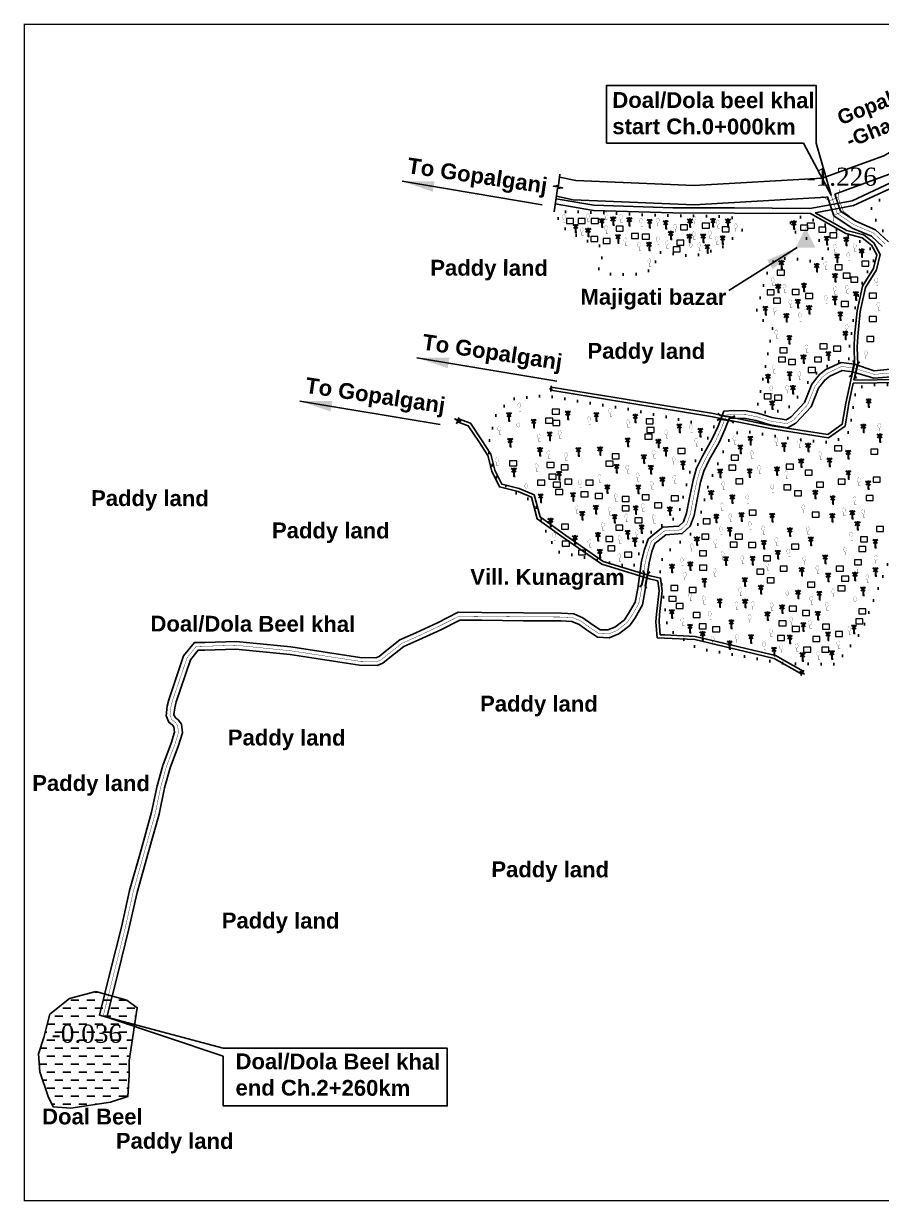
# Model space of a CAD drawing. Header units: millimetres. Extents: x 103 to 145964, y -150542 to -48.
# Drawn here: x 28785 to 30124, y -102945 to -101107 of the extents above; entities that cross this region are included whole.
import ezdxf

# ---------------------------------------------------------------- set-up
doc = ezdxf.new("R2010")
doc.units = ezdxf.units.MM
doc.header["$MEASUREMENT"] = 0
for name, pattern in [('CENTERX2', [4, 2.5, -0.5, 0.5, -0.5]), ('DOT2', [0.125, 0, -0.125]), ('PHANTOM2', [1.25, 0.625, -0.125, 0.125, -0.125, 0.125, -0.125])]:
    doc.linetypes.add(name, pattern=pattern)
for name, color, linetype, lineweight in [('Bazar', 97, 'Continuous', 15), ('Bridge or Culvert', 7, 'Continuous', 25), ('Existing Str', 7, 'PHANTOM2', 35), ('HOUSE', 144, 'Continuous', 18), ('OUTLINE', 7, 'Continuous', 15), ('PUCCA ROAD', 1, 'Continuous', 30)]:
    doc.layers.add(name, color=color, linetype=linetype, lineweight=lineweight)
for name, color, linetype in [('boundary', 7, 'Continuous'), ('Home Stead', 151, 'Continuous'), ('Khal', 4, 'Continuous'), ('TEXT', 5, 'Continuous'), ('Trees', 77, 'Continuous')]:
    doc.layers.add(name, color=color, linetype=linetype)
doc.styles.add('b', font='times.ttf')
doc.styles.get("Standard").update_dxf_attribs({"font": 'arial.ttf'})
doc.styles.add('sum', font='arialbd.ttf')
doc.dimstyles.get("Standard").update_dxf_attribs({"dimtxt": 0.18, "dimasz": 0.18, "dimexe": 0.18, "dimexo": 0.0625, "dimgap": 0.09, "dimtad": 0, "dimtih": 1, "dimtoh": 1, "dimdec": 4, "dimzin": 0, "dimdsep": 46, "dimtxsty": 'Standard', "dimblk": 'DATUMBLANK', "dimcen": 0.09, "dimadec": 0, "dimazin": 0, "dimtfac": 1, "dimtdec": 4, "dimtofl": 0, "dimtmove": 0, "dimatfit": 3, "dimfxl": 1, "dimtolj": 1, "dimtzin": 0, "dimarcsym": 0})

# ---------------------------------------------------------------- blocks, each defined once
blk = doc.blocks.new('A$C3E516E70')
at = {"layer": 'Existing Str', "linetype": 'Continuous', "const_width": 1.25}
for points in [[(0.3, 51.6), (19.6, 39.6), (61.5, 39.6), (80.8, 51.6)], [(19.6, 12.6), (19.6, 39.6)], [(61.5, 12.6), (61.5, 39.6)], [(0.3, 0.5), (19.6, 12.6), (61.5, 12.6), (80.8, 0.5)]]:
    blk.add_lwpolyline(points, dxfattribs=at)
blk = doc.blocks.new('A$C7FEE66E4')
at = {"layer": 'Trees', "linetype": 'Continuous', "const_width": 0.000142}
blk.add_lwpolyline([(0, 0, 0.606435), (0, 0.0049, 0.606435)], format="xyb", close=True, dxfattribs=at)
at = {"layer": 'Trees', "linetype": 'Continuous', "const_width": 0.000252}
for points in [[(0, 0), (0, -0.0029)], [(0, -0.0029), (0.0017, -0.0029)]]:
    blk.add_lwpolyline(points, dxfattribs=at)
blk = doc.blocks.new('A$C01DB3217')
at = {"layer": 'Trees', "color": 1, "lineweight": 30}
blk.add_lwpolyline([(0, 0.0028), (0, -0.0071), (0.0015, -0.0071)], dxfattribs=at)
for centre, start, end in [((-0.012, -0.0154), 41.2491, 62.6782), ((0.012, -0.0154), 117.3218, 138.7509)]:
    blk.add_arc(centre, 0.0195, start, end, dxfattribs=at)
blk = doc.blocks.new('A$C3B865840')
at = {"layer": 'Bridge or Culvert', "color": 7, "linetype": 'Continuous', "lineweight": 30}
for points in [[(0, 43.6), (13.8, 33.1), (91.3, 33.3), (105, 44.2)], [(0.2, 0), (13.9, 10.6), (91.4, 10.9), (105.2, 0.2)]]:
    blk.add_lwpolyline(points, dxfattribs=at)
blk = doc.blocks.new('_DatumBlank')
at = {"color": 0, "linetype": 'ByBlock', "lineweight": -2}
for p, q in [((0, 0.577), (-1, 0)), ((0, -0.577), (0, 0.577)), ((-1, 0), (0, -0.577))]:
    blk.add_line(p, q, dxfattribs=at)

msp = doc.modelspace()

# ---------------------------------------------------------------- hatches: boundary and pattern name
at = {"layer": 'Bazar'}
msp.add_hatch(color=256, dxfattribs=at).paths.add_polyline_path([(30005.3, -101425.9), (29989.7, -101456.5), (30020.8, -101456.5)])
at = {"layer": 'Khal', "lineweight": 25, "ltscale": 0.1}
h = msp.add_hatch(dxfattribs=at)
h.set_pattern_fill('DASH', color=256, scale=100, style=0)
h.set_pattern_definition([(0, (596.145, 281.702), (12.5, 12.5), [12.5, -12.5])])
h.paths.add_polyline_path([(28920.6, -102790.2), (28947.9, -102781.1), (28949.7, -102748.3), (28949.7, -102725.6), (28962.5, -102642.8), (28946.1, -102631), (28897.8, -102617.4), (28856.8, -102628.3), (28825.9, -102652.8), (28816.8, -102689.2), (28808.6, -102714.7), (28810.4, -102742.9), (28823.2, -102781.1), (28831.3, -102797.5), (28858.7, -102799.3)])
h.paths.add_polyline_path([(28826.9, -102659.7), (28945.1, -102659.7), (28945.1, -102702.5), (28826.9, -102702.5)], flags=24)

# ---------------------------------------------------------------- linework, layer by layer
at = {"layer": 'boundary', "color": 0, "const_width": 2.35}
msp.add_lwpolyline([(28786.2, -101108), (31361.7, -101108), (31361.7, -102943.9), (28786.2, -102943.9), (28786.2, -101108)], dxfattribs=at)
at = {"layer": 'Home Stead', "color": 7, "linetype": 'DOT2', "lineweight": 50, "ltscale": 159.474072, "flags": 128}
for points in [[(30406.4, -101238.6), (30288, -101286.7), (30191.4, -101343.4), (30135.2, -101375), (30108.8, -101389), (30108, -101401.3), (30119.8, -101423.3), (30159.4, -101469.1), (30190.3, -101545.8), (30205, -101589.5), (30213.2, -101629.7), (30233.3, -101643.3), (30286.7, -101652.5), (30339.7, -101659.9), (30353.7, -101649.1), (30356.4, -101613.9), (30341.7, -101592.2), (30313, -101582.2), (30297.5, -101568.6), (30291, -101549.3), (30296.8, -101512.1), (30315.7, -101504.7), (30338.2, -101507), (30357.1, -101507.8), (30362.9, -101495.8), (30361, -101439.3), (30360.2, -101415.2), (30351.4, -101400.9), (30344.1, -101391.5), (30360.8, -101355.4), (30361.2, -101315.1), (30374.9, -101295.6), (30396.7, -101281.5), (30422.5, -101267.9), (30406.4, -101238.6)], [(29906.4, -101429), (29872.4, -101458.1), (29830.3, -101469.9), (29796.9, -101466.2), (29774.6, -101463.6), (29768.6, -101489.5), (29745.6, -101497.9), (29703.2, -101499), (29680.6, -101488.7), (29689, -101468.1), (29684.1, -101453.9), (29655.4, -101442.5), (29625.2, -101424.5), (29617.1, -101406.2), (29632.9, -101399.7), (29689.2, -101402.4), (29758.4, -101405.6), (29869.4, -101407.8), (29900.2, -101410.7), (29906.4, -101429)], [(29992.8, -101690.1), (29974.1, -101711), (29940.5, -101713.4), (29929.7, -101706.2), (29947.3, -101618), (29953.9, -101581.9), (29941, -101572), (29928.4, -101558.5), (29943.3, -101500.4), (29956.1, -101476.2), (29979.4, -101472.3), (30013.7, -101478), (30029.5, -101475.3), (30042.7, -101461.3), (30030.8, -101445.9), (30003.5, -101441.5), (29980.2, -101426.6), (29982.9, -101413.4), (29996.1, -101408.5), (30025, -101416), (30085.7, -101444.3), (30108.4, -101459.6), (30111.4, -101479.5), (30099.3, -101497.9), (30089.4, -101522.7), (30082, -101553.2), (30073.1, -101616.9), (30072.8, -101634.4), (30062.2, -101633), (30046.8, -101636.8), (30028.3, -101647.1), (30016.9, -101657.1), (30006.3, -101670.2), (29992.8, -101690.1)], [(30193.5, -101670.3), (30210.4, -101709.6), (30215.1, -101749.3), (30176.8, -101836.4), (30092.6, -102055.8), (30052.6, -102106.8), (29974.4, -102105.9), (29836.7, -102082.1), (29789.9, -102051.5), (29777.2, -101953.8), (29785.3, -101934.9), (29834.7, -101896.8), (29854.4, -101824.7), (29879.4, -101769.1), (29891.3, -101745.9), (29918.2, -101744.7), (29992.7, -101756), (30043.9, -101760.8), (30070.1, -101750.6), (30076.7, -101725), (30082.3, -101687.6), (30084.3, -101675.5), (30108.2, -101670.9), (30193.5, -101670.3)], [(29862.3, -101736.4), (29825.7, -101803.8), (29806.5, -101875.7), (29788.1, -101885.7), (29757.9, -101904.5), (29747.3, -101924.9), (29741.4, -101949.6), (29733.4, -101955.3), (29645.7, -101936.9), (29617.4, -101931), (29600.9, -101900.9), (29581, -101852.7), (29545.8, -101836.2), (29521.1, -101812.6), (29508.9, -101769.9), (29522.2, -101716.7), (29546, -101692.9), (29598.5, -101687.5), (29735.6, -101710), (29862.3, -101736.4)]]:
    msp.add_lwpolyline(points, dxfattribs=at)
at = {"layer": 'HOUSE'}
for points in [[(29632.3, -101418.8), (29643.4, -101418.8), (29643.4, -101411), (29632.3, -101411), (29632.3, -101418.8)], [(29650.5, -101418.8), (29661.6, -101418.8), (29661.6, -101411), (29650.5, -101411), (29650.5, -101418.8)], [(29670.8, -101418.8), (29681.9, -101418.8), (29681.9, -101411), (29670.8, -101411), (29670.8, -101418.8)], [(29709.5, -101430.8), (29720.7, -101430.8), (29720.7, -101423), (29709.5, -101423), (29709.5, -101430.8)], [(29810.1, -101428.7), (29821.2, -101428.7), (29821.2, -101420.9), (29810.1, -101420.9), (29810.1, -101428.7)], [(29844.1, -101426.2), (29855.2, -101426.2), (29855.2, -101418.4), (29844.1, -101418.4), (29844.1, -101426.2)], [(29875, -101432), (29886.1, -101432), (29886.1, -101424.2), (29875, -101424.2), (29875, -101432)], [(29997.6, -101429.3), (30008.7, -101429.3), (30008.7, -101421.5), (29997.6, -101421.5), (29997.6, -101429.3)], [(30008, -101426.2), (30019.2, -101426.2), (30019.2, -101418.4), (30008, -101418.4), (30008, -101426.2)], [(30025.8, -101432.5), (30036.9, -101432.5), (30036.9, -101424.7), (30025.8, -101424.7), (30025.8, -101432.5)], [(30043, -101441.4), (30054.1, -101441.4), (30054.1, -101433.6), (30043, -101433.6), (30043, -101441.4)], [(29670.2, -101446.8), (29681.3, -101446.8), (29681.3, -101439), (29670.2, -101439), (29670.2, -101446.8)], [(29689.4, -101450.1), (29700.5, -101450.1), (29700.5, -101442.3), (29689.4, -101442.3), (29689.4, -101450.1)], [(29733.6, -101442.2), (29744.7, -101442.2), (29744.7, -101434.4), (29733.6, -101434.4), (29733.6, -101442.2)], [(29750.4, -101443.1), (29761.6, -101443.1), (29761.6, -101435.3), (29750.4, -101435.3), (29750.4, -101443.1)], [(29804.2, -101452.9), (29815.3, -101452.9), (29815.3, -101445.1), (29804.2, -101445.1), (29804.2, -101452.9)], [(29798.5, -101463.3), (29809.6, -101463.3), (29809.6, -101455.5), (29798.5, -101455.5), (29798.5, -101463.3)], [(30051.3, -101491.1), (30062.4, -101491.1), (30062.4, -101483.4), (30051.3, -101483.4), (30051.3, -101491.1)], [(30092.8, -101485.6), (30103.9, -101485.6), (30103.9, -101477.8), (30092.8, -101477.8), (30092.8, -101485.6)], [(29961.1, -101499.3), (29972.3, -101499.3), (29972.3, -101491.5), (29961.1, -101491.5), (29961.1, -101499.3)], [(30063.7, -101504), (30074.9, -101504), (30074.9, -101496.2), (30063.7, -101496.2), (30063.7, -101504)], [(30075.8, -101510.5), (30086.9, -101510.5), (30086.9, -101502.7), (30075.8, -101502.7), (30075.8, -101510.5)], [(29945.2, -101530.2), (29956.4, -101530.2), (29956.4, -101522.4), (29945.2, -101522.4), (29945.2, -101530.2)], [(29984.1, -101529.5), (29995.3, -101529.5), (29995.3, -101521.7), (29984.1, -101521.7), (29984.1, -101529.5)], [(29955.1, -101543.3), (29966.2, -101543.3), (29966.2, -101535.5), (29955.1, -101535.5), (29955.1, -101543.3)], [(30005.3, -101535.8), (30016.4, -101535.8), (30016.4, -101528), (30005.3, -101528), (30005.3, -101535.8)], [(30061, -101548.2), (30072.1, -101548.2), (30072.1, -101540.4), (30061, -101540.4), (30061, -101548.2)], [(30104.5, -101535.6), (30115.7, -101535.6), (30115.7, -101527.8), (30104.5, -101527.8), (30104.5, -101535.6)], [(30104.5, -101571.7), (30115.7, -101571.7), (30115.7, -101563.9), (30104.5, -101563.9), (30104.5, -101571.7)], [(30100.6, -101603), (30111.8, -101603), (30111.8, -101595.2), (30100.6, -101595.2), (30100.6, -101603)], [(29965.1, -101620.9), (29976.3, -101620.9), (29976.3, -101613.1), (29965.1, -101613.1), (29965.1, -101620.9)], [(30027.7, -101614.7), (30038.9, -101614.7), (30038.9, -101606.9), (30027.7, -101606.9), (30027.7, -101614.7)], [(30048.9, -101617.9), (30060.1, -101617.9), (30060.1, -101610.1), (30048.9, -101610.1), (30048.9, -101617.9)], [(29963, -101635), (29974.1, -101635), (29974.1, -101627.2), (29963, -101627.2), (29963, -101635)], [(29978.4, -101638.7), (29989.5, -101638.7), (29989.5, -101630.9), (29978.4, -101630.9), (29978.4, -101638.7)], [(30019.1, -101635), (30030.2, -101635), (30030.2, -101627.2), (30019.1, -101627.2), (30019.1, -101635)], [(30009.5, -101651.5), (30020.6, -101651.5), (30020.6, -101643.7), (30009.5, -101643.7), (30009.5, -101651.5)], [(29940.7, -101692.4), (29951.8, -101692.4), (29951.8, -101684.7), (29940.7, -101684.7), (29940.7, -101692.4)], [(29957, -101694.8), (29968.1, -101694.8), (29968.1, -101687), (29957, -101687), (29957, -101694.8)], [(29610.1, -101716.3), (29621.2, -101716.3), (29621.2, -101708.5), (29610.1, -101708.5), (29610.1, -101716.3)], [(29599.7, -101730.4), (29610.9, -101730.4), (29610.9, -101722.6), (29599.7, -101722.6), (29599.7, -101730.4)], [(29610.9, -101734.3), (29622, -101734.3), (29622, -101726.5), (29610.9, -101726.5), (29610.9, -101734.3)], [(29756.4, -101731.6), (29767.5, -101731.6), (29767.5, -101723.8), (29756.4, -101723.8), (29756.4, -101731.6)], [(29757.7, -101745), (29768.8, -101745), (29768.8, -101737.2), (29757.7, -101737.2), (29757.7, -101745)], [(29754.6, -101755.2), (29765.8, -101755.2), (29765.8, -101747.4), (29754.6, -101747.4), (29754.6, -101755.2)], [(29703.3, -101786), (29714.5, -101786), (29714.5, -101778.2), (29703.3, -101778.2), (29703.3, -101786)], [(29806.2, -101777.6), (29817.4, -101777.6), (29817.4, -101769.8), (29806.2, -101769.8), (29806.2, -101777.6)], [(29889.4, -101788.2), (29900.6, -101788.2), (29900.6, -101780.4), (29889.4, -101780.4), (29889.4, -101788.2)], [(30050.6, -101773.5), (30061.7, -101773.5), (30061.7, -101765.7), (30050.6, -101765.7), (30050.6, -101773.5)], [(30107, -101778.8), (30118.1, -101778.8), (30118.1, -101771), (30107, -101771), (30107, -101778.8)], [(29543.3, -101797.1), (29554.5, -101797.1), (29554.5, -101789.3), (29543.3, -101789.3), (29543.3, -101797.1)], [(29601.7, -101799.9), (29612.8, -101799.9), (29612.8, -101792.1), (29601.7, -101792.1), (29601.7, -101799.9)], [(29623.8, -101803.1), (29634.9, -101803.1), (29634.9, -101795.3), (29623.8, -101795.3), (29623.8, -101803.1)], [(29693.6, -101797.7), (29704.8, -101797.7), (29704.8, -101789.9), (29693.6, -101789.9), (29693.6, -101797.7)], [(29885.4, -101803.7), (29896.5, -101803.7), (29896.5, -101796), (29885.4, -101796), (29885.4, -101803.7)], [(29975.1, -101802.5), (29986.3, -101802.5), (29986.3, -101794.7), (29975.1, -101794.7), (29975.1, -101802.5)], [(29587.2, -101827.1), (29598.3, -101827.1), (29598.3, -101819.3), (29587.2, -101819.3), (29587.2, -101827.1)], [(29604.8, -101817.7), (29616, -101817.7), (29616, -101809.9), (29604.8, -101809.9), (29604.8, -101817.7)], [(29629.4, -101825.4), (29640.6, -101825.4), (29640.6, -101817.6), (29629.4, -101817.6), (29629.4, -101825.4)], [(29662.5, -101827.4), (29673.7, -101827.4), (29673.7, -101819.6), (29662.5, -101819.6), (29662.5, -101827.4)], [(29896.3, -101825.1), (29907.4, -101825.1), (29907.4, -101817.3), (29896.3, -101817.3), (29896.3, -101825.1)], [(30004.4, -101811.5), (30015.6, -101811.5), (30015.6, -101803.7), (30004.4, -101803.7), (30004.4, -101811.5)], [(30055.9, -101825.9), (30067, -101825.9), (30067, -101818.1), (30055.9, -101818.1), (30055.9, -101825.9)], [(30110.8, -101822.7), (30121.9, -101822.7), (30121.9, -101814.9), (30110.8, -101814.9), (30110.8, -101822.7)], [(29611.6, -101830.1), (29622.7, -101830.1), (29622.7, -101822.3), (29611.6, -101822.3), (29611.6, -101830.1)], [(29615.3, -101841.9), (29626.5, -101841.9), (29626.5, -101834.1), (29615.3, -101834.1), (29615.3, -101841.9)], [(29654.7, -101845.4), (29665.9, -101845.4), (29665.9, -101837.6), (29654.7, -101837.6), (29654.7, -101845.4)], [(29971.1, -101834.6), (29982.2, -101834.6), (29982.2, -101826.8), (29971.1, -101826.8), (29971.1, -101834.6)], [(29987.9, -101844.1), (29999, -101844.1), (29999, -101836.3), (29987.9, -101836.3), (29987.9, -101844.1)], [(30022.2, -101830.5), (30033.3, -101830.5), (30033.3, -101822.7), (30022.2, -101822.7), (30022.2, -101830.5)], [(29677.1, -101848), (29688.3, -101848), (29688.3, -101840.2), (29677.1, -101840.2), (29677.1, -101848)], [(29719, -101852.5), (29730.1, -101852.5), (29730.1, -101844.7), (29719, -101844.7), (29719, -101852.5)], [(29750.3, -101850.2), (29761.4, -101850.2), (29761.4, -101842.4), (29750.3, -101842.4), (29750.3, -101850.2)], [(29769.6, -101862.6), (29780.8, -101862.6), (29780.8, -101854.8), (29769.6, -101854.8), (29769.6, -101862.6)], [(29795.7, -101851.9), (29806.8, -101851.9), (29806.8, -101844.1), (29795.7, -101844.1), (29795.7, -101851.9)], [(30099.6, -101851), (30110.7, -101851), (30110.7, -101843.2), (30099.6, -101843.2), (30099.6, -101851)], [(29719, -101867.3), (29730.1, -101867.3), (29730.1, -101859.5), (29719, -101859.5), (29719, -101867.3)], [(29917.3, -101873.9), (29928.4, -101873.9), (29928.4, -101866.1), (29917.3, -101866.1), (29917.3, -101873.9)], [(30015.3, -101877.4), (30026.5, -101877.4), (30026.5, -101869.6), (30015.3, -101869.6), (30015.3, -101877.4)], [(29624.4, -101895.9), (29635.5, -101895.9), (29635.5, -101888.1), (29624.4, -101888.1), (29624.4, -101895.9)], [(29709, -101897.5), (29720.2, -101897.5), (29720.2, -101889.7), (29709, -101889.7), (29709, -101897.5)], [(29739, -101886.2), (29750.1, -101886.2), (29750.1, -101878.4), (29739, -101878.4), (29739, -101886.2)], [(29845.5, -101887.4), (29856.6, -101887.4), (29856.6, -101879.6), (29845.5, -101879.6), (29845.5, -101887.4)], [(30115.7, -101899.4), (30126.8, -101899.4), (30126.8, -101891.6), (30115.7, -101891.6), (30115.7, -101899.4)], [(29693.5, -101915.2), (29704.6, -101915.2), (29704.6, -101907.4), (29693.5, -101907.4), (29693.5, -101915.2)], [(29843.3, -101911.6), (29854.4, -101911.6), (29854.4, -101903.9), (29843.3, -101903.9), (29843.3, -101911.6)], [(29895.5, -101911.3), (29906.6, -101911.3), (29906.6, -101903.5), (29895.5, -101903.5), (29895.5, -101911.3)], [(30090.8, -101915.5), (30101.9, -101915.5), (30101.9, -101907.7), (30090.8, -101907.7), (30090.8, -101915.5)], [(29625.7, -101922.5), (29636.9, -101922.5), (29636.9, -101914.7), (29625.7, -101914.7), (29625.7, -101922.5)], [(29650.7, -101936.2), (29661.8, -101936.2), (29661.8, -101928.4), (29650.7, -101928.4), (29650.7, -101936.2)], [(29696.5, -101929.6), (29707.6, -101929.6), (29707.6, -101921.8), (29696.5, -101921.8), (29696.5, -101929.6)], [(29839.6, -101937.3), (29850.7, -101937.3), (29850.7, -101929.5), (29839.6, -101929.5), (29839.6, -101937.3)], [(29887.6, -101923.8), (29898.7, -101923.8), (29898.7, -101916), (29887.6, -101916), (29887.6, -101923.8)], [(29916.2, -101924.6), (29927.4, -101924.6), (29927.4, -101916.8), (29916.2, -101916.8), (29916.2, -101924.6)], [(29983.5, -101927), (29994.6, -101927), (29994.6, -101919.2), (29983.5, -101919.2), (29983.5, -101927)], [(30088.3, -101930.7), (30099.4, -101930.7), (30099.4, -101923), (30088.3, -101923), (30088.3, -101930.7)], [(29722.9, -101939.7), (29734, -101939.7), (29734, -101931.9), (29722.9, -101931.9), (29722.9, -101939.7)], [(29939.6, -101945.1), (29950.7, -101945.1), (29950.7, -101937.3), (29939.6, -101937.3), (29939.6, -101945.1)], [(30081.4, -101951.6), (30092.5, -101951.6), (30092.5, -101943.8), (30081.4, -101943.8), (30081.4, -101951.6)], [(29839.9, -101960), (29851, -101960), (29851, -101952.2), (29839.9, -101952.2), (29839.9, -101960)], [(29929, -101965.9), (29940.1, -101965.9), (29940.1, -101958.1), (29929, -101958.1), (29929, -101965.9)], [(29965.5, -101961.6), (29976.6, -101961.6), (29976.6, -101953.8), (29965.5, -101953.8), (29965.5, -101961.6)], [(30053, -101961.3), (30064.2, -101961.3), (30064.2, -101953.5), (30053, -101953.5), (30053, -101961.3)], [(29795, -101991.8), (29806.1, -101991.8), (29806.1, -101984), (29795, -101984), (29795, -101991.8)], [(29945.2, -101979.6), (29956.3, -101979.6), (29956.3, -101971.8), (29945.2, -101971.8), (29945.2, -101979.6)], [(30008.4, -101986.6), (30019.6, -101986.6), (30019.6, -101978.8), (30008.4, -101978.8), (30008.4, -101986.6)], [(30055.8, -101992.1), (30067, -101992.1), (30067, -101984.3), (30055.8, -101984.3), (30055.8, -101992.1)], [(30061.5, -101977.2), (30072.6, -101977.2), (30072.6, -101969.4), (30061.5, -101969.4), (30061.5, -101977.2)], [(29792, -102008.5), (29803.2, -102008.5), (29803.2, -102000.8), (29792, -102000.8), (29792, -102008.5)], [(29823.6, -101994.9), (29834.8, -101994.9), (29834.8, -101987.1), (29823.6, -101987.1), (29823.6, -101994.9)], [(29803.4, -102019.5), (29814.5, -102019.5), (29814.5, -102011.7), (29803.4, -102011.7), (29803.4, -102019.5)], [(29979.8, -102024), (29991, -102024), (29991, -102016.2), (29979.8, -102016.2), (29979.8, -102024)], [(30088.3, -102027.9), (30099.4, -102027.9), (30099.4, -102020.1), (30088.3, -102020.1), (30088.3, -102027.9)], [(29829.9, -102033.5), (29841, -102033.5), (29841, -102025.7), (29829.9, -102025.7), (29829.9, -102033.5)], [(29963.7, -102046.5), (29974.9, -102046.5), (29974.9, -102038.7), (29963.7, -102038.7), (29963.7, -102046.5)], [(30000.4, -102030.8), (30011.5, -102030.8), (30011.5, -102023), (30000.4, -102023), (30000.4, -102030.8)], [(30083.6, -102043.8), (30094.7, -102043.8), (30094.7, -102036), (30083.6, -102036), (30083.6, -102043.8)], [(29839.1, -102051.4), (29850.3, -102051.4), (29850.3, -102043.6), (29839.1, -102043.6), (29839.1, -102051.4)], [(29860.2, -102056.3), (29871.4, -102056.3), (29871.4, -102048.5), (29860.2, -102048.5), (29860.2, -102056.3)], [(29984.5, -102055.7), (29995.6, -102055.7), (29995.6, -102047.9), (29984.5, -102047.9), (29984.5, -102055.7)], [(30031.5, -102052), (30042.6, -102052), (30042.6, -102044.2), (30031.5, -102044.2), (30031.5, -102052)], [(30051.8, -102063.4), (30062.9, -102063.4), (30062.9, -102055.6), (30051.8, -102055.6), (30051.8, -102063.4)], [(29961.4, -102069.7), (29972.6, -102069.7), (29972.6, -102061.9), (29961.4, -102061.9), (29961.4, -102069.7)], [(30016.6, -102071), (30027.7, -102071), (30027.7, -102063.2), (30016.6, -102063.2), (30016.6, -102071)], [(30002.2, -102087.8), (30013.4, -102087.8), (30013.4, -102080), (30002.2, -102080), (30002.2, -102087.8)], [(30030.6, -102087.8), (30041.7, -102087.8), (30041.7, -102080), (30030.6, -102080), (30030.6, -102087.8)]]:
    msp.add_lwpolyline(points, dxfattribs=at)
at = {"layer": 'Khal', "lineweight": 25, "ltscale": 0.1}
for points in [[(30402.4, -101174.8), (30288.7, -101217.9), (30127.6, -101313.1), (30031.2, -101348.2), (29831.2, -101359.8), (29646.8, -101352), (29621.3, -101346.4)], [(30415.9, -101201.7), (30301.8, -101245), (30140.5, -101340.4), (30050.9, -101372.9)], [(29621.7, -101341.9), (29619.9, -101359.6), (29611.9, -101360.6), (29626, -101363.2), (29618.4, -101364.2), (29612.9, -101400.7)], [(30039.6, -101377), (30037.4, -101377.9), (29831.5, -101389.9), (29642.8, -101381.9), (29616.6, -101376.1)], [(28897.8, -102617.4), (28856.8, -102628.3), (28825.9, -102652.8), (28816.8, -102689.2), (28808.6, -102714.7), (28810.4, -102742.9), (28823.2, -102781.1), (28831.3, -102797.5), (28858.7, -102799.3), (28920.6, -102790.2), (28947.9, -102781.1), (28949.7, -102748.3), (28949.7, -102725.6), (28962.5, -102642.8), (28946.1, -102631), (28897.8, -102617.4)]]:
    msp.add_lwpolyline(points, dxfattribs=at)
at = {"layer": 'Khal', "color": 7, "lineweight": 25, "ltscale": 0.1}
for points in [[(30002, -101293.3), (30045.2, -101374.8), (30021.6, -101293.3), (30021.6, -101203.3), (29694.8, -101203.3), (29694.8, -101293.3)], [(29096.7, -102718.3), (29096.7, -102796), (29446.1, -102796), (29446.1, -102796), (29446.1, -102796), (29446.1, -102706), (29096.7, -102706), (28915.1, -102657.3)]]:
    msp.add_lwpolyline(points, close=True, dxfattribs=at)
at = {"layer": 'Khal', "color": 3, "linetype": 'Continuous'}
for points in [[(30039.6, -101377), (30049.5, -101407.1), (30077.9, -101426), (30108, -101438.8), (30125.2, -101454.9)], [(30050.9, -101372.9), (30059.6, -101399.4), (30083.6, -101415.4), (30114.6, -101428.6), (30134.7, -101447.4)], [(30142.3, -101645.9), (30112.5, -101648.9), (30081.5, -101638.6), (30060.7, -101635.8), (30037.1, -101646.9), (30026.8, -101654.6), (30014.9, -101669.7), (30003.5, -101698.3), (29982.9, -101720.8), (29975.1, -101725), (29952.7, -101721.5), (29930.7, -101714.6), (29912.7, -101711.3), (29892.8, -101710.9), (29877.5, -101711.8), (29868.8, -101734.9), (29859.7, -101755), (29844.5, -101781.9), (29835.1, -101800.9), (29829.8, -101819.5), (29824.1, -101847.2), (29819.6, -101871.1), (29814.7, -101884.4), (29807.7, -101891.2), (29782.4, -101893), (29767.7, -101904.7), (29759.5, -101911.3), (29754.1, -101927.5), (29749.3, -101945.9), (29743.3, -101988.6), (29739.3, -102009.9), (29729, -102027.7), (29722.1, -102037.7), (29707.9, -102048.8), (29696.9, -102053.2), (29684.5, -102052.8), (29670.1, -102043), (29657.9, -102034.2), (29643.5, -102027.9), (29624.3, -102027), (29564.9, -102026.7), (29500.2, -102026), (29463.2, -102025.6), (29430.7, -102042), (29397, -102057.9), (29372.4, -102068.8), (29349.4, -102086.9), (29339.8, -102094.7), (29334.9, -102096.5), (29310, -102096.1), (29202.3, -102079.6), (29116.8, -102071.1), (29067.8, -102072.6), (29051.6, -102073), (29034.8, -102093.8), (29011.6, -102162.1), (29009.1, -102172.3), (29007.3, -102187.1), (29011.7, -102197.2), (29017.5, -102201.7), (29019.7, -102204.6), (29020.6, -102212.7), (29015.5, -102229.7), (29002.2, -102264.5), (28993.3, -102296.7), (28984.8, -102337.7), (28968.3, -102396.4), (28950.4, -102459.9), (28937.8, -102517), (28920.3, -102586.9), (28903.5, -102654.3)], [(30146.2, -101657.4), (30112, -101660.4), (30078.4, -101650.3), (30062.6, -101648.1), (30043.3, -101657.2), (30035.2, -101663.2), (30025.4, -101675.8), (30013.8, -101704.8), (29990.3, -101730.4), (29977.2, -101737.5), (29949.9, -101733.2), (29927.8, -101726.2), (29911.5, -101723.2), (29893, -101722.9), (29886, -101723.3), (29879.9, -101739.5), (29870.4, -101760.5), (29855.1, -101787.5), (29846.4, -101805.2), (29841.5, -101822.4), (29835.9, -101849.5), (29831.2, -101874.3), (29825, -101891.2), (29812.9, -101902.9), (29787, -101904.7), (29775.3, -101914.1), (29769.8, -101918.5), (29765.6, -101930.9), (29761, -101948.3), (29755.1, -101990.6), (29750.7, -102014.2), (29739.2, -102034.1), (29731, -102046), (29714, -102059.3), (29699, -102065.3), (29680.6, -102064.6), (29663.2, -102052.9), (29651.9, -102044.7), (29640.8, -102039.8), (29624, -102038.9), (29564.8, -102038.7), (29500.1, -102038), (29465.9, -102037.7), (29436, -102052.8), (29402, -102068.8), (29378.6, -102079.2), (29356.8, -102096.3), (29345.8, -102105.2), (29337, -102108.6), (29309, -102108), (29200.8, -102091.6), (29116.4, -102083.1), (29068.1, -102084.6), (29057.4, -102084.8), (29045.5, -102099.7), (29023.1, -102165.4), (29020.9, -102174.5), (29019.6, -102185.3), (29021.5, -102189.6), (29026.1, -102193.2), (29031.3, -102200), (29032.8, -102213.8), (29026.9, -102233.6), (29013.6, -102268.2), (29005, -102299.5), (28996.5, -102340.5), (28979.8, -102399.6), (28962.1, -102462.8), (28949.5, -102519.8), (28932, -102589.8), (28915.1, -102657.3)], [(28903.5, -102654.3), (28915.1, -102657.3)]]:
    msp.add_lwpolyline(points, dxfattribs=at)
at = {"layer": 'Khal', "color": 7, "linetype": 'CENTERX2', "lineweight": 30, "ltscale": 5, "const_width": 0.577}
for points in [[(30045.2, -101374.8), (30054.6, -101403.2), (30080.7, -101420.7), (30111.3, -101433.7), (30130, -101451.2)], [(30144.5, -101651.5), (30112.6, -101654.3), (30079.7, -101644.4), (30061.6, -101641.9), (30040.2, -101652.1), (30031, -101658.9), (30020.1, -101672.7), (30008.6, -101701.5), (29986.6, -101725.6), (29976.1, -101731.2), (29951.3, -101727.4), (29929.3, -101720.4), (29912.1, -101717.2), (29892.9, -101716.9), (29881.7, -101717.6), (29874.4, -101737.2), (29865, -101757.7), (29849.8, -101784.7), (29840.8, -101803), (29835.6, -101820.9), (29830, -101848.3), (29825.4, -101872.7), (29819.9, -101887.8), (29810.3, -101897), (29784.7, -101898.8), (29771.5, -101909.4), (29764.6, -101914.9), (29759.9, -101929.2), (29755.2, -101947.1), (29749.2, -101989.6), (29745, -102012.1), (29734.1, -102030.9), (29726.5, -102041.9), (29710.9, -102054.1), (29698, -102059.3), (29682.6, -102058.7), (29666.6, -102048), (29654.9, -102039.4), (29642.2, -102033.9), (29624.2, -102033), (29564.8, -102032.7), (29500.1, -102032), (29464.5, -102031.7), (29433.3, -102047.4), (29399.5, -102063.4), (29375.5, -102074), (29353.1, -102091.6), (29342.8, -102099.9), (29336, -102102.5), (29309.5, -102102.1), (29201.6, -102085.6), (29116.6, -102077.1), (29068, -102078.6), (29054.5, -102078.9), (29040.2, -102096.7), (29017.3, -102163.7), (29015, -102173.4), (29013.4, -102186.2), (29016.6, -102193.4), (29021.8, -102197.4), (29025.5, -102202.3), (29026.7, -102213.2), (29021.2, -102231.6), (29007.9, -102266.4), (28999.1, -102298.1), (28990.6, -102339.1), (28974.1, -102398), (28956.2, -102461.3), (28943.7, -102518.4), (28926.2, -102588.4), (28909.3, -102655.8)]]:
    msp.add_lwpolyline(points, dxfattribs=at)
at = {"layer": 'PUCCA ROAD', "lineweight": 25}
for points in [[(30423.1, -101216.9), (30323.3, -101254.7), (30234.9, -101299.4), (30146.6, -101351.4), (30077.9, -101383.3), (30012.1, -101395.4), (29894.6, -101394.5), (29798, -101394.3), (29675.1, -101390.5), (29616, -101380.1)], [(30426.5, -101224.2), (30326.6, -101262.1), (30238.8, -101306.4), (30150.3, -101358.5), (30080.3, -101391), (30020.4, -101402)], [(30012.8, -101403.4), (29894.5, -101402.5), (29797.9, -101402.3), (29674.2, -101398.5), (29614.8, -101388)], [(30012.8, -101403.4), (30067.9, -101434.7), (30093.8, -101441), (30108, -101452.5), (30116.4, -101467.8), (30111.4, -101489.1), (30094.1, -101516.6), (30085.8, -101555.3), (30081.7, -101594.8), (30081, -101611.5), (30081.5, -101638.6), (30075.7, -101663.3)], [(30020.4, -101402), (30069.8, -101430), (30096.1, -101436.4), (30111.9, -101449.2), (30121.7, -101467.1), (30116.1, -101491.1), (30098.8, -101518.5), (30090.7, -101556.1), (30086.7, -101595.2), (30086, -101611.6), (30086.6, -101639.2), (30080.8, -101663.2)], [(30080.8, -101663.2), (30153.9, -101662.3), (30204.6, -101653.6), (30302, -101675.8), (30410.3, -101704.4), (30499.6, -101723.8), (30593.4, -101721), (30625.3, -101721), (30698, -101744), (30736.3, -101760.2)], [(29608.5, -101672), (29607.8, -101676.5), (29609.6, -101677.3), (29606.1, -101676.9), (29607.8, -101677.8), (29607.6, -101680.8)], [(29607.7, -101679.2), (29857.4, -101719.9), (29952.5, -101739.3), (30041.2, -101753.2), (30067, -101735), (30073, -101700), (30079.7, -101668.2), (30154.3, -101667.2), (30204.4, -101658.7), (30300.8, -101680.6), (30409.2, -101709.2), (30499.2, -101728.8), (30593.5, -101726), (30624.5, -101726), (30696.2, -101748.7), (30734, -101764.7)], [(29608.2, -101674.2), (29858.3, -101714.9), (29953.4, -101734.4), (30039.9, -101748), (30062.4, -101732.1), (30068.1, -101699.1), (30075.7, -101663.3)], [(29460.8, -101731.5), (29462.5, -101726.8), (29457.9, -101723.9), (29467.3, -101727.6), (29463.1, -101724.9), (29464.4, -101721.5)], [(30001.5, -102117.7), (29958.1, -102093), (29912.1, -102082.1), (29868.4, -102071.7), (29833.2, -102063.4), (29785.5, -102061), (29778.5, -102060.6), (29776.7, -102040.3), (29777.5, -102029.1), (29781.7, -101992.3), (29779.1, -101972.2), (29762.8, -101968.6), (29689.5, -101946.1), (29631.4, -101905.6), (29591, -101876.8), (29581.9, -101842.2), (29558.3, -101832.2), (29531.1, -101825.6), (29520.4, -101803.8), (29514, -101778.7), (29499.8, -101756.3), (29482.2, -101730.2), (29463.6, -101723.7)], [(29999.2, -102122.1), (29956.3, -102097.7), (29911, -102087), (29867.2, -102076.6), (29832.4, -102068.3), (29785.3, -102066), (29773.9, -102065.4), (29771.7, -102040.4), (29772.5, -102028.6), (29776.6, -101992.3), (29774.6, -101976.3), (29761.5, -101973.5), (29687.3, -101950.7), (29628.5, -101909.7), (29586.6, -101879.9), (29577.7, -101845.9), (29556.7, -101837), (29527.6, -101829.9), (29515.7, -101805.6), (29509.4, -101780.7), (29495.6, -101759.1), (29479, -101734.4), (29461.9, -101728.4)], [(29998.1, -102124.1), (29999.9, -102120.5), (29996.6, -102118), (30003.3, -102121.7), (30000.7, -102119.5), (30002.3, -102115.8)]]:
    msp.add_lwpolyline(points, dxfattribs=at)

# ---------------------------------------------------------------- block references
at = {"layer": 'Khal', "lineweight": 25, "ltscale": 0.1}
for name, p, xscale, yscale, zscale, rotation in [('A$C3E516E70', (30074.9, -101407.8), 0.5600000000039431, 0.5600000000013606, 0.5599999999999999, 111.0978689916183), ('A$C3B865840', (30084.6, -101660.6), 0.2499999999970924, 0.25, 0.25, 77.62848789466918), ('A$C3B865840', (29895, -101719.8), 0.2499999999993751, 0.2499999999987654, 0.25, 170.0867074591899), ('A$C3B865840', (29757.1, -101988.4), 0.2499999999970924, 0.25, 0.25, 77.62848789466918)]:
    msp.add_blockref(name, p, dxfattribs=dict(at, xscale=xscale, yscale=yscale, zscale=zscale, rotation=rotation))
at = {"layer": 'Trees', "linetype": 'DOT2', "ltscale": 0.2, "xscale": 1667.339235436814, "yscale": 1667.339235436815, "zscale": 1667.339235436814}
for p in [(29627.8, -101412.3), (29665.7, -101411.5), (29693.5, -101408.5), (29717.1, -101412.6), (29748.5, -101418.7), (29774.8, -101418.4), (29831.9, -101415.3), (29868.2, -101421.3), (29656, -101432.9), (29694, -101430), (29801.9, -101427.8), (29830.8, -101439.4), (29856, -101437.8), (29896.1, -101426.8), (29724.2, -101449), (29745.5, -101456.1), (29774.5, -101446.6), (29788.7, -101453.1), (29826, -101456.4), (29839.4, -101456.6), (29866.7, -101447.3), (30050.9, -101458.9), (30081.8, -101457.9), (30072, -101472.2), (29761.4, -101481.5), (30036.3, -101485.9), (29954, -101511.3), (30115.7, -101511.5), (29972.4, -101521.3), (30050.8, -101524.4), (30069.5, -101522.8), (29981.7, -101545.6), (30036.6, -101538.9), (30119, -101549.6), (29957.1, -101557.3), (29996.1, -101566.3), (30069.2, -101584.1), (29959.7, -101592.9), (30006.7, -101615.4), (30099.5, -101625), (29955.7, -101647.5), (29995.4, -101657.9), (29951.8, -101679.9), (29976.4, -101679.1), (29558.6, -101706.8), (29700.2, -101715.1), (29667.3, -101728.2), (29728.1, -101732.9), (29527.1, -101742.7), (29557.1, -101736.8), (29588.9, -101754.9), (29621.5, -101749.6), (29787.8, -101748.9), (29826, -101740.2), (30120.5, -101738.4), (29834.5, -101761.7), (29894.3, -101758.3), (29959.5, -101760.9), (29995.2, -101763.7), (29604.1, -101780.9), (29631.3, -101784.2), (29768.5, -101780.1), (29799.5, -101790.4), (29921.1, -101781.2), (30028.1, -101782.4), (29523.6, -101792.3), (29585.5, -101801.2), (29727.2, -101803.7), (29932.7, -101804.2), (29652.8, -101826.7), (29683.7, -101818.4), (29743.1, -101816.1), (29800.7, -101819.4), (29975, -101812.7), (30088.3, -101823.3), (29569.6, -101832.6), (29765.5, -101828.8), (29877, -101829.5), (29953.4, -101833.5), (29709, -101848.2), (29751.3, -101863.8), (29874.6, -101862.6), (29914.4, -101850.3), (30081.6, -101852.7), (29647.8, -101866.1), (29699.8, -101869), (29725.3, -101879.8), (29768.3, -101881.5), (29887.8, -101879.6), (30001.9, -101865.8), (30065.1, -101870.3), (30095.3, -101872.4), (29688.8, -101893), (29872.8, -101899.2), (29918, -101892), (29938.9, -101898.7), (30008.6, -101899.5), (29612.7, -101908.6), (29668, -101919.2), (29715, -101913.5), (29741.9, -101905.1), (29864.6, -101919.8), (29959.8, -101916.7), (30076.2, -101908.2), (29827.7, -101926.2), (29875.7, -101938.5), (29978.4, -101934.3), (30066.9, -101931.4), (29714.6, -101941.9), (29811.9, -101948.1), (29906.5, -101945.1), (29945.4, -101955.1), (30003.4, -101945.9), (30114.9, -101944.9), (29817, -101970.9), (29863.2, -101964.8), (30023.8, -101960.6), (30086.3, -101958.3), (30101.5, -101974.8), (29825, -102002.9), (29846.4, -102007.9), (29903.1, -101995.1), (29976.8, -101999.5), (30013.8, -102008.2), (30048.3, -101996.9), (30082.4, -102009.4), (29897.5, -102017.1), (29923, -102016.7), (29952.2, -102018.4), (30038.3, -102018), (29813.1, -102042), (29855.6, -102032.1), (29917.8, -102037), (29982.9, -102040.8), (30012, -102046), (29951.2, -102059.2), (30073.4, -102055.6), (29860.2, -102071.3), (29897.9, -102068.2), (29940.4, -102079.5), (29967, -102083.8), (29991.2, -102081.9), (30056.5, -102077.9), (30024.9, -102094.4)]:
    msp.add_blockref('A$C7FEE66E4', p, dxfattribs=at)
at = {"layer": 'Trees', "ltscale": 0.1, "xscale": 1314.816123834456, "yscale": 1314.816123834456, "zscale": 1314.81612383445}
for p in [(29687.3, -101414.6), (29705, -101411.7), (29730.2, -101412.8), (29761.9, -101415.6), (29787.1, -101417.5), (29824.8, -101414.8), (29860.7, -101414.4), (29884.1, -101414.8), (29987, -101418.1), (29646.5, -101423.5), (29666, -101429.3), (29795, -101434.2), (29712.6, -101439.5), (29761.1, -101451.3), (29824, -101438.8), (29845.4, -101438.5), (29852, -101455.2), (29875.9, -101441.5), (30038.3, -101442.1), (30068.7, -101443.5), (30054.4, -101469.7), (30092.9, -101461.7), (29967.6, -101479.8), (30022.6, -101484.6), (30051.3, -101500.1), (29962.5, -101516.7), (30002.8, -101515.3), (30083.7, -101528.6), (29993.2, -101540.6), (30051, -101535.3), (29942.6, -101551.3), (29975.3, -101562.5), (30010.8, -101550.1), (30059.4, -101560.1), (29979.9, -101597), (30067.4, -101590.2), (30002, -101627), (30040.8, -101622.2), (29946.5, -101657.3), (29980.4, -101653.3), (29985.5, -101675), (29953.1, -101699), (30103.7, -101695.8), (29542.5, -101717.4), (29581.1, -101727.8), (29634.4, -101714.8), (29678.7, -101717.4), (29739.6, -101719.8), (29606, -101747.5), (29808.4, -101735.1), (29841, -101741.8), (30095.5, -101735.2), (30121, -101750.3), (29544.4, -101757.5), (29727.8, -101756.8), (29775.6, -101758.7), (29903.6, -101767.8), (29919.1, -101754.2), (29971.7, -101764.1), (30009.3, -101764.9), (29590.8, -101771.7), (29650.8, -101771.9), (29684.6, -101770.7), (29752.9, -101782.9), (29787, -101771.5), (30071.8, -101776.1), (29550.1, -101803.6), (29710.5, -101798), (29763.8, -101799.6), (29813.9, -101792.6), (29872, -101805.4), (29917.9, -101805.1), (29960.6, -101801.9), (29998.4, -101789.3), (30042.5, -101788.1), (29620.7, -101808.8), (29781.9, -101817.9), (30072, -101808), (30102.9, -101823.8), (29642.4, -101842.3), (29695.9, -101829.9), (29744.3, -101830.2), (29857.9, -101838.8), (30020.5, -101838.3), (29592, -101844.4), (29890.9, -101845.6), (30047.6, -101847.2), (29656.7, -101871.4), (29678, -101862.1), (29707.3, -101876.4), (29740.2, -101862.8), (29793.5, -101864.4), (29866, -101875.8), (29905.3, -101873.5), (29953.2, -101874.4), (30046.9, -101874.7), (30078.2, -101870), (29607.3, -101881.9), (29749.5, -101892.5), (29886.9, -101896.3), (29980.7, -101897.2), (30086.2, -101887.1), (29645.4, -101909), (29681.3, -101904.4), (29727.8, -101901.1), (29738.8, -101912.5), (29835.6, -101911.1), (30013.5, -101911.3), (30114.1, -101915.1), (29684.3, -101930.7), (29940.2, -101916.5), (29962, -101932.2), (29825.4, -101950.1), (29881, -101942.1), (29922.6, -101941.6), (30035.8, -101939.6), (29796.7, -101953.7), (29999.2, -101958.9), (30040.6, -101967.5), (30082.3, -101966.2), (30114.3, -101959.2), (29847.4, -101976), (29910.5, -101974.9), (29935.4, -101986.7), (29993.5, -101994.3), (30026.8, -101996.2), (30095, -101989.4), (29796.6, -102024.8), (29871.3, -102008), (29911, -102008.4), (29968.6, -102017.2), (29889.4, -102040.8), (29945.8, -102028.1), (30024.4, -102027.5), (29824.9, -102047.7), (29844.5, -102058.8), (30001.7, -102045.2), (30040.3, -102059.6), (30080.7, -102048.7), (29886.7, -102073.5), (29920.1, -102063.9), (29980.6, -102064.3), (29956.1, -102083.6), (30000.4, -102092), (30046.3, -102088.9)]:
    msp.add_blockref('A$C01DB3217', p, dxfattribs=at)

# ---------------------------------------------------------------- texts
at = {"layer": 'OUTLINE', "ltscale": 0.1, "char_height": 28.15, "width": 1313.376, "attachment_point": 1, "style": 'b'}
for s, insert in [('-1.226', (30006.8, -101331.7)), ('-0.036', (28829, -102669.2))]:
    msp.add_mtext(s, dxfattribs=dict(at, insert=insert))
at = {"layer": 'TEXT', "color": 7, "attachment_point": 1, "style": 'sum'}
for s, insert, char_height, width, rotation in [('Gopalganj-Poisharhat\\P-Ghagor khal', (30052, -101244.4), 22.782, 628.453, 21.3905), ('Doal/Dola beel khal \\Pstart Ch.0+000km', (29703.8, -101213.7), 24.644, 477.039, 359.871), ('To Gopalganj', (29386.3, -101315.7), 24.644, 477.039, 351.5833), ('Paddy land ', (29419.7, -101475.5), 24.644, 477.039, 359.871), ('Majigati bazar', (29654.1, -101520.8), 24.644, 477.039, 359.871), ('To Gopalganj', (29409.6, -101591), 24.644, 477.039, 351.5833), ('Paddy land ', (29664.9, -101605.2), 24.644, 477.039, 359.871), ('To Gopalganj', (29227, -101658.6), 24.644, 477.039, 351.5833), ('Paddy land ', (28890.4, -101835), 24.644, 477.039, 359.871), ('Paddy land ', (29172.7, -101885.4), 24.644, 477.039, 359.871), ('Vill. Kunagram', (29482.1, -101957.9), 24.644, 477.039, 359.871), ('Doal/Dola Beel khal  ', (28983.1, -102030.9), 24.644, 477.039, 359.871), ('Paddy land ', (29497.4, -102155.7), 24.644, 477.039, 359.871), ('Paddy land ', (29103.8, -102208.6), 24.644, 477.039, 359.871), ('Paddy land ', (28798.6, -102279.7), 24.644, 477.039, 359.871), ('Paddy land ', (29515, -102414.3), 24.644, 477.039, 359.871), ('Paddy land ', (29094.3, -102494.2), 24.644, 477.039, 359.871), ('Doal/Dola Beel khal \\Pend Ch.2+260km', (29115.9, -102714), 24.644, 477.039, 359.871), ('Doal Beel', (28814.1, -102800.1), 24.64, 477.039, 359.871), ('Paddy land ', (28929.1, -102838), 24.644, 477.039, 359.871)]:
    msp.add_mtext(s, dxfattribs=dict(at, insert=insert, char_height=char_height, width=width, rotation=rotation))

# ---------------------------------------------------------------- leaders
at = {"layer": 'TEXT', "color": 0, "lineweight": 25}
for points in [[(29375.6, -101353), (29594.2, -101389.6)], [(29992.1, -101456.4), (29885.4, -101523.2)], [(29398.8, -101628.3), (29617.4, -101664.8)], [(29216.3, -101695.9), (29434.9, -101732.4)]]:
    msp.add_leader(points, dimstyle='Standard', override={"dimscale": 0.5, "dimasz": 100, "dimgap": 0.09, "dimtad": 0}, dxfattribs=at)

doc.saveas('drawing.dxf')
